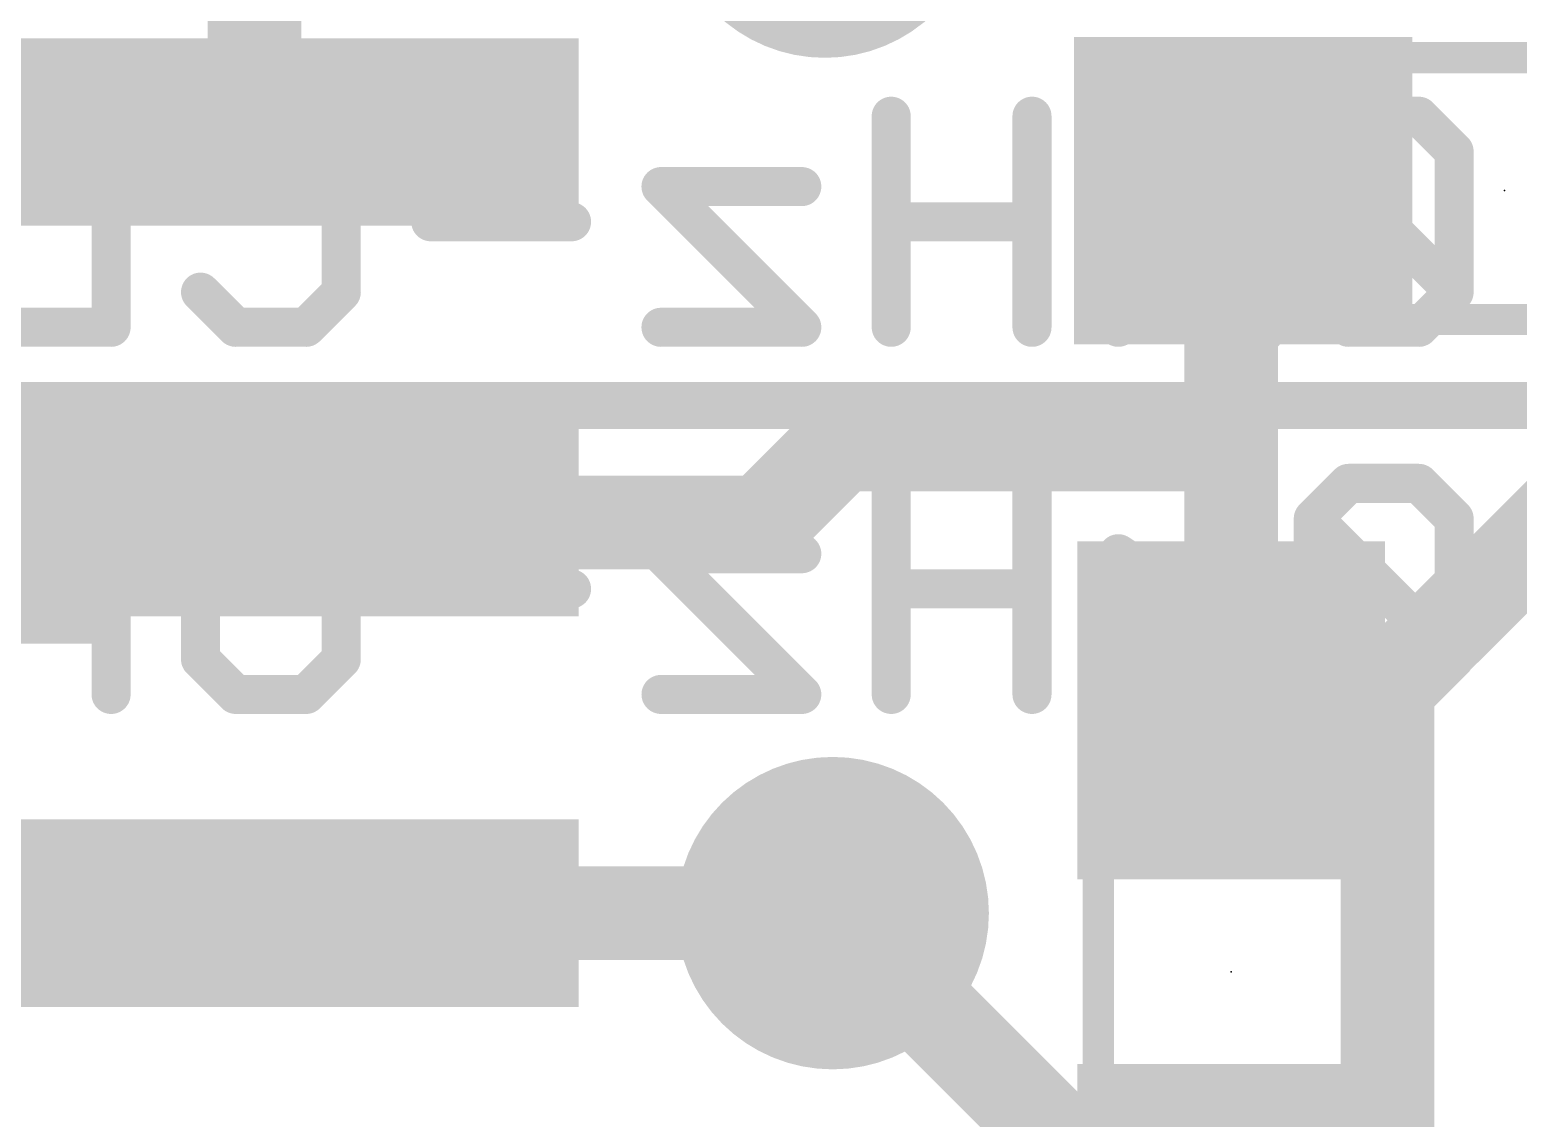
# Model space of a CAD drawing. Extents: x -33 to 74, y -16 to 15.
# Drawn here: x 14.637 to 19.475, y 6.318 to 9.858 of the extents above; entities that cross this region are included whole.
import ezdxf

# ---------------------------------------------------------------- set-up
doc = ezdxf.new("R2010")
doc.units = 0
for name, color, linetype in [('1', 12, 'CONTINUOUS'), ('16', 132, 'CONTINUOUS'), ('18', 110, 'CONTINUOUS'), ('22', 40, 'CONTINUOUS'), ('23', 53, 'CONTINUOUS'), ('51', 53, 'CONTINUOUS')]:
    doc.layers.add(name, color=color, linetype=linetype)

# ---------------------------------------------------------------- blocks, each defined once
blk = doc.blocks.new('RECT')
blk.add_solid([(-0.5, -0.5), (0.5, -0.5), (-0.5, 0.5), (0.5, 0.5)])
blk = doc.blocks.new('ROUNDV')
at = {"const_width": 0.5}
blk.add_lwpolyline([(0, -0.25, 1), (0, 0.25, 1), (0, -0.25)], format="xyb", dxfattribs=at)

msp = doc.modelspace()

# ---------------------------------------------------------------- linework, layer by layer
at = {"layer": '1', "const_width": 0.3048}
for points in [[(15.367, 11.723), (15.367, 9.5758)], [(15.367, 9.5758), (15.3162, 9.525)], [(18.581, 9.3345), (18.581, 8.929)], [(18.542, 8.89), (18.542, 9.2955)], [(18.581, 8.929), (18.542, 8.89)], [(18.542, 8.509), (18.542, 8.89)], [(17.018, 8.255), (17.272, 8.509)], [(17.272, 8.509), (18.542, 8.509)], [(18.542, 8.509), (18.542, 7.6445)], [(15.3162, 8.255), (17.018, 8.255)], [(15.3162, 6.985), (17.2466, 6.985)]]:
    msp.add_lwpolyline(points, dxfattribs=at)
at = {"layer": '1', "const_width": 0.1524}
for points in [[(15.4209, 9.5219, 1), (15.3131, 9.6297)], [(15.2623, 9.5789, 1), (15.3701, 9.4711)], [(15.2908, 9.5758, 1), (15.4432, 9.5758)], [(18.6572, 9.3345, 1), (18.5048, 9.3345)], [(18.6182, 9.2955, 1), (18.4658, 9.2955)], [(18.6349, 8.8751, 1), (18.5271, 8.9829)], [(18.6182, 8.89, 1), (18.4658, 8.89)], [(18.4881, 8.9439, 1), (18.5959, 8.8361)], [(18.5048, 8.929, 1), (18.6572, 8.929)], [(18.4658, 8.89, 1), (18.6182, 8.89)], [(17.272, 8.5852, 1), (17.272, 8.4328)], [(17.3259, 8.4551, 1), (17.2181, 8.5629)], [(18.6182, 8.509, 1), (18.4658, 8.509)], [(18.542, 8.4328, 1), (18.542, 8.5852)], [(18.4658, 8.509, 1), (18.6182, 8.509)], [(15.3162, 8.3312, 1), (15.3162, 8.1788)], [(16.9641, 8.3089, 1), (17.0719, 8.2011)], [(17.018, 8.1788, 1), (17.018, 8.3312)], [(18.4658, 7.6445, 1), (18.6182, 7.6445)], [(15.3162, 7.0612, 1), (15.3162, 6.9088)], [(17.2466, 6.9088, 1), (17.2466, 7.0612)]]:
    msp.add_lwpolyline(points, format="xyb", dxfattribs=at)
at = {"layer": '16', "const_width": 0.3048}
for points in [[(19.9898, 8.6614), (19.05, 7.7216)], [(19.05, 7.7216), (19.05, 6.096)], [(18.1356, 6.096), (17.2466, 6.985)]]:
    msp.add_lwpolyline(points, dxfattribs=at)
at = {"layer": '16', "const_width": 0.1524}
for points in [[(19.1262, 7.7216, 1), (18.9738, 7.7216)], [(18.9961, 7.7755, 1), (19.1039, 7.6677)], [(17.3005, 7.0389, 1), (17.1927, 6.9311)]]:
    msp.add_lwpolyline(points, format="xyb", dxfattribs=at)
at = {"layer": '22'}
for points, const_width in [([(14.901, 9.5764), (14.901, 8.89)], 0.127), ([(15.1919, 9.462), (15.3063, 9.5764)], 0.127), ([(15.3063, 9.5764), (15.535, 9.5764)], 0.127), ([(15.535, 9.5764), (15.6494, 9.462)], 0.127), ([(17.4371, 9.5764), (17.4371, 8.89)], 0.127), ([(17.8947, 8.89), (17.8947, 9.5764)], 0.127), ([(18.5184, 8.89), (18.5184, 9.5764)], 0.127), ([(18.9236, 9.5764), (18.8092, 9.462)], 0.127), ([(19.1524, 9.5764), (18.9236, 9.5764)], 0.127), ([(19.2668, 9.462), (19.1524, 9.5764)], 0.127), ([(15.6494, 9.462), (15.6494, 9.0044)], 0.127), ([(18.8092, 9.462), (18.8092, 9.0044)], 0.127), ([(19.2668, 9.0044), (18.8092, 9.462)], 0.127), ([(19.2668, 9.0044), (19.2668, 9.462)], 0.127), ([(17.1463, 9.3476), (16.6887, 9.3476)], 0.127), ([(16.6887, 9.3476), (17.1463, 8.89)], 0.127), ([(18.5184, 9.1188), (18.1752, 9.3476)], 0.127), ([(16.3979, 9.2332), (15.9403, 9.2332)], 0.127), ([(17.8947, 9.2332), (17.4371, 9.2332)], 0.127), ([(18.1752, 8.89), (18.5184, 9.1188)], 0.127), ([(15.3063, 8.89), (15.1919, 9.0044)], 0.127), ([(15.6494, 9.0044), (15.535, 8.89)], 0.127), ([(18.8092, 9.0044), (18.9236, 8.89)], 0.127), ([(19.1524, 8.89), (19.2668, 9.0044)], 0.127), ([(14.901, 8.89), (14.4434, 8.89)], 0.127), ([(15.535, 8.89), (15.3063, 8.89)], 0.127), ([(17.1463, 8.89), (16.6887, 8.89)], 0.127), ([(18.9236, 8.89), (19.1524, 8.89)], 0.127), ([(20.2819, 8.636), (11.4554, 8.636)], 0.1524), ([(14.901, 8.3826), (14.5578, 8.3826)], 0.127), ([(14.901, 7.6962), (14.901, 8.3826)], 0.127), ([(15.1919, 8.2682), (15.3063, 8.3826)], 0.127), ([(15.3063, 8.3826), (15.535, 8.3826)], 0.127), ([(15.535, 8.3826), (15.6494, 8.2682)], 0.127), ([(17.4371, 8.3826), (17.4371, 7.6962)], 0.127), ([(17.8947, 7.6962), (17.8947, 8.3826)], 0.127), ([(18.5184, 7.6962), (18.5184, 8.3826)], 0.127), ([(18.9236, 8.3826), (18.8092, 8.2682)], 0.127), ([(19.1524, 8.3826), (18.9236, 8.3826)], 0.127), ([(19.2668, 8.2682), (19.1524, 8.3826)], 0.127), ([(15.1919, 7.8106), (15.1919, 8.2682)], 0.127), ([(15.6494, 8.2682), (15.6494, 7.8106)], 0.127), ([(18.8092, 8.2682), (18.8092, 7.8106)], 0.127), ([(19.2668, 7.8106), (18.8092, 8.2682)], 0.127), ([(19.2668, 7.8106), (19.2668, 8.2682)], 0.127), ([(17.1463, 8.1538), (16.6887, 8.1538)], 0.127), ([(16.6887, 8.1538), (17.1463, 7.6962)], 0.127), ([(18.5184, 7.925), (18.1752, 8.1538)], 0.127), ([(16.3979, 8.0394), (15.9403, 8.0394)], 0.127), ([(17.8947, 8.0394), (17.4371, 8.0394)], 0.127), ([(14.5578, 7.925), (14.901, 7.925)], 0.127), ([(18.1752, 7.6962), (18.5184, 7.925)], 0.127), ([(15.3063, 7.6962), (15.1919, 7.8106)], 0.127), ([(15.6494, 7.8106), (15.535, 7.6962)], 0.127), ([(18.8092, 7.8106), (18.9236, 7.6962)], 0.127), ([(19.1524, 7.6962), (19.2668, 7.8106)], 0.127), ([(15.535, 7.6962), (15.3063, 7.6962)], 0.127), ([(17.1463, 7.6962), (16.6887, 7.6962)], 0.127), ([(18.9236, 7.6962), (19.1524, 7.6962)], 0.127)]:
    msp.add_lwpolyline(points, dxfattribs=dict(at, const_width=const_width))
at = {"layer": '22', "const_width": 0.0635}
for points in [[(14.9328, 9.5764, 1), (14.8693, 9.5764)], [(15.3063, 9.6081, 1), (15.3063, 9.5446)], [(15.3287, 9.5539, 1), (15.2838, 9.5988)], [(15.5575, 9.5988, 1), (15.5126, 9.5539)], [(15.535, 9.5446, 1), (15.535, 9.6081)], [(17.4688, 9.5764, 1), (17.4054, 9.5764)], [(17.9264, 9.5764, 1), (17.8629, 9.5764)], [(18.5501, 9.5764, 1), (18.4866, 9.5764)], [(18.9236, 9.6081, 1), (18.9236, 9.5446)], [(18.946, 9.5539, 1), (18.9011, 9.5988)], [(19.1748, 9.5988, 1), (19.1299, 9.5539)], [(19.1524, 9.5446, 1), (19.1524, 9.6081)], [(15.1694, 9.4844, 1), (15.2143, 9.4395)], [(15.6812, 9.462, 1), (15.6177, 9.462)], [(15.627, 9.4395, 1), (15.6719, 9.4844)], [(18.8409, 9.462, 1), (18.7774, 9.462)], [(18.8316, 9.4844, 1), (18.7867, 9.4395)], [(18.7867, 9.4844, 1), (18.8316, 9.4395)], [(19.2985, 9.462, 1), (19.235, 9.462)], [(19.2443, 9.4395, 1), (19.2892, 9.4844)], [(16.6887, 9.3793, 1), (16.6887, 9.3158)], [(16.7111, 9.37, 1), (16.6662, 9.3251)], [(17.1463, 9.3158, 1), (17.1463, 9.3793)], [(18.1928, 9.374, 1), (18.1576, 9.3212)], [(15.9403, 9.2649, 1), (15.9403, 9.2014)], [(16.3979, 9.2014, 1), (16.3979, 9.2649)], [(17.4371, 9.2649, 1), (17.4371, 9.2014)], [(17.8947, 9.2014, 1), (17.8947, 9.2649)], [(18.536, 9.0924, 1), (18.5008, 9.1452)], [(18.5008, 9.0924, 1), (18.536, 9.1452)], [(15.2143, 9.0268, 1), (15.1694, 8.9819)], [(15.6719, 8.9819, 1), (15.627, 9.0268)], [(18.8316, 9.0268, 1), (18.7867, 8.9819)], [(19.2892, 8.9819, 1), (19.2443, 9.0268)], [(19.2443, 8.9819, 1), (19.2892, 9.0268)], [(15.6177, 9.0044, 1), (15.6812, 9.0044)], [(18.7774, 9.0044, 1), (18.8409, 9.0044)], [(19.235, 9.0044, 1), (19.2985, 9.0044)], [(14.901, 8.8582, 1), (14.901, 8.9218)], [(15.3063, 8.9218, 1), (15.3063, 8.8582)], [(15.535, 8.8582, 1), (15.535, 8.9218)], [(16.6887, 8.9218, 1), (16.6887, 8.8582)], [(17.1463, 8.8582, 1), (17.1463, 8.9218)], [(18.9236, 8.9218, 1), (18.9236, 8.8582)], [(19.1524, 8.8582, 1), (19.1524, 8.9218)], [(14.8693, 8.89, 1), (14.9328, 8.89)], [(15.2838, 8.8675, 1), (15.3287, 8.9125)], [(15.5126, 8.9125, 1), (15.5575, 8.8675)], [(17.1238, 8.8675, 1), (17.1687, 8.9125)], [(17.4054, 8.89, 1), (17.4688, 8.89)], [(17.8629, 8.89, 1), (17.9264, 8.89)], [(18.1576, 8.9164, 1), (18.1928, 8.8636)], [(18.4866, 8.89, 1), (18.5501, 8.89)], [(18.9011, 8.8675, 1), (18.946, 8.9125)], [(19.1299, 8.9125, 1), (19.1748, 8.8675)], [(14.9328, 8.3826, 1), (14.8693, 8.3826)], [(14.901, 8.3508, 1), (14.901, 8.4143)], [(15.3063, 8.4143, 1), (15.3063, 8.3508)], [(15.3287, 8.3601, 1), (15.2838, 8.405)], [(15.5575, 8.405, 1), (15.5126, 8.3601)], [(15.535, 8.3508, 1), (15.535, 8.4143)], [(17.4688, 8.3826, 1), (17.4054, 8.3826)], [(17.9264, 8.3826, 1), (17.8629, 8.3826)], [(18.5501, 8.3826, 1), (18.4866, 8.3826)], [(18.9236, 8.4143, 1), (18.9236, 8.3508)], [(18.946, 8.3601, 1), (18.9011, 8.405)], [(19.1748, 8.405, 1), (19.1299, 8.3601)], [(19.1524, 8.3508, 1), (19.1524, 8.4143)], [(15.2236, 8.2682, 1), (15.1601, 8.2682)], [(15.1694, 8.2906, 1), (15.2143, 8.2457)], [(15.6812, 8.2682, 1), (15.6177, 8.2682)], [(15.627, 8.2457, 1), (15.6719, 8.2906)], [(18.8409, 8.2682, 1), (18.7774, 8.2682)], [(18.8316, 8.2906, 1), (18.7867, 8.2457)], [(18.7867, 8.2906, 1), (18.8316, 8.2457)], [(19.2985, 8.2682, 1), (19.235, 8.2682)], [(19.2443, 8.2457, 1), (19.2892, 8.2906)], [(16.6887, 8.1855, 1), (16.6887, 8.122)], [(16.7111, 8.1762, 1), (16.6662, 8.1313)], [(17.1463, 8.122, 1), (17.1463, 8.1855)], [(18.1928, 8.1802, 1), (18.1576, 8.1274)], [(15.9403, 8.0711, 1), (15.9403, 8.0076)], [(16.3979, 8.0076, 1), (16.3979, 8.0711)], [(17.4371, 8.0711, 1), (17.4371, 8.0076)], [(17.8947, 8.0076, 1), (17.8947, 8.0711)], [(14.901, 7.8932, 1), (14.901, 7.9567)], [(18.536, 7.8986, 1), (18.5008, 7.9514)], [(18.5008, 7.8986, 1), (18.536, 7.9514)], [(15.1601, 7.8106, 1), (15.2236, 7.8106)], [(15.2143, 7.833, 1), (15.1694, 7.7881)], [(15.6177, 7.8106, 1), (15.6812, 7.8106)], [(15.6719, 7.7881, 1), (15.627, 7.833)], [(18.8316, 7.833, 1), (18.7867, 7.7881)], [(18.7774, 7.8106, 1), (18.8409, 7.8106)], [(19.235, 7.8106, 1), (19.2985, 7.8106)], [(19.2892, 7.7881, 1), (19.2443, 7.833)], [(19.2443, 7.7881, 1), (19.2892, 7.833)], [(15.3063, 7.7279, 1), (15.3063, 7.6645)], [(15.2838, 7.6737, 1), (15.3287, 7.7187)], [(15.5126, 7.7187, 1), (15.5575, 7.6737)], [(15.535, 7.6645, 1), (15.535, 7.7279)], [(16.6887, 7.7279, 1), (16.6887, 7.6645)], [(17.1238, 7.6737, 1), (17.1687, 7.7187)], [(17.1463, 7.6645, 1), (17.1463, 7.7279)], [(18.1576, 7.7226, 1), (18.1928, 7.6698)], [(18.9236, 7.7279, 1), (18.9236, 7.6645)], [(18.9011, 7.6737, 1), (18.946, 7.7187)], [(19.1299, 7.7187, 1), (19.1748, 7.6737)], [(19.1524, 7.6645, 1), (19.1524, 7.7279)], [(14.8693, 7.6962, 1), (14.9328, 7.6962)], [(17.4054, 7.6962, 1), (17.4688, 7.6962)], [(17.8629, 7.6962, 1), (17.9264, 7.6962)], [(18.4866, 7.6962, 1), (18.5501, 7.6962)]]:
    msp.add_lwpolyline(points, format="xyb", dxfattribs=at)
at = {"layer": '23'}
for p in [(19.431, 9.3345), (18.542, 6.7945)]:
    msp.add_point(p, dxfattribs=at)
at = {"layer": '51', "const_width": 0.1016}
for points in [[(19.075, 9.7665), (19.787, 9.7665)], [(19.075, 8.9155), (19.787, 8.9155)], [(18.11, 6.4385), (18.11, 7.1505)], [(18.961, 6.4385), (18.961, 7.1505)]]:
    msp.add_lwpolyline(points, dxfattribs=at)
at = {"layer": '51', "const_width": 0.0508}
for points in [[(19.075, 9.7919, 1), (19.075, 9.7411)], [(19.075, 8.9409, 1), (19.075, 8.8901)], [(18.1354, 7.1505, 1), (18.0846, 7.1505)], [(18.9864, 7.1505, 1), (18.9356, 7.1505)], [(18.0846, 6.4385, 1), (18.1354, 6.4385)], [(18.9356, 6.4385, 1), (18.9864, 6.4385)]]:
    msp.add_lwpolyline(points, format="xyb", dxfattribs=at)

# ---------------------------------------------------------------- block references
at = {"layer": '1', "xscale": 0.6096, "yscale": 2.2098, "rotation": 270}
for p in [(15.3162, 9.525), (15.3162, 8.255), (15.3162, 6.985)]:
    msp.add_blockref('RECT', p, dxfattribs=at)
at = {"layer": '1', "xscale": 1.1}
msp.add_blockref('RECT', (18.581, 9.3345), dxfattribs=at)
at = {"layer": '1', "xscale": 1.1, "rotation": 90}
for p in [(18.542, 7.6445), (18.542, 5.9445)]:
    msp.add_blockref('RECT', p, dxfattribs=at)
at = {"layer": '18', "xscale": 1.016, "yscale": 1.016}
for p in [(17.2212, 10.2743), (17.2212, 10.2743), (17.2466, 6.985), (17.2466, 6.985)]:
    msp.add_blockref('ROUNDV', p, dxfattribs=at)
at = {"layer": '51', "xscale": 0.5001, "yscale": 0.95}
msp.add_blockref('RECT', (18.8429, 9.3396), dxfattribs=at)
at = {"layer": '51'}
for p, xscale, yscale, rotation in [((15.0622, 9.525), 0.3556, 1.016, 270), ((15.0622, 8.255), 0.3556, 1.016, 270), ((18.5369, 7.3748), 0.5001, 0.95, 90), ((15.0622, 6.985), 0.3556, 1.016, 270), ((18.5369, 6.2064), 0.5001, 0.95, 90)]:
    msp.add_blockref('RECT', p, dxfattribs=dict(at, xscale=xscale, yscale=yscale, rotation=rotation))

doc.saveas('drawing.dxf')
